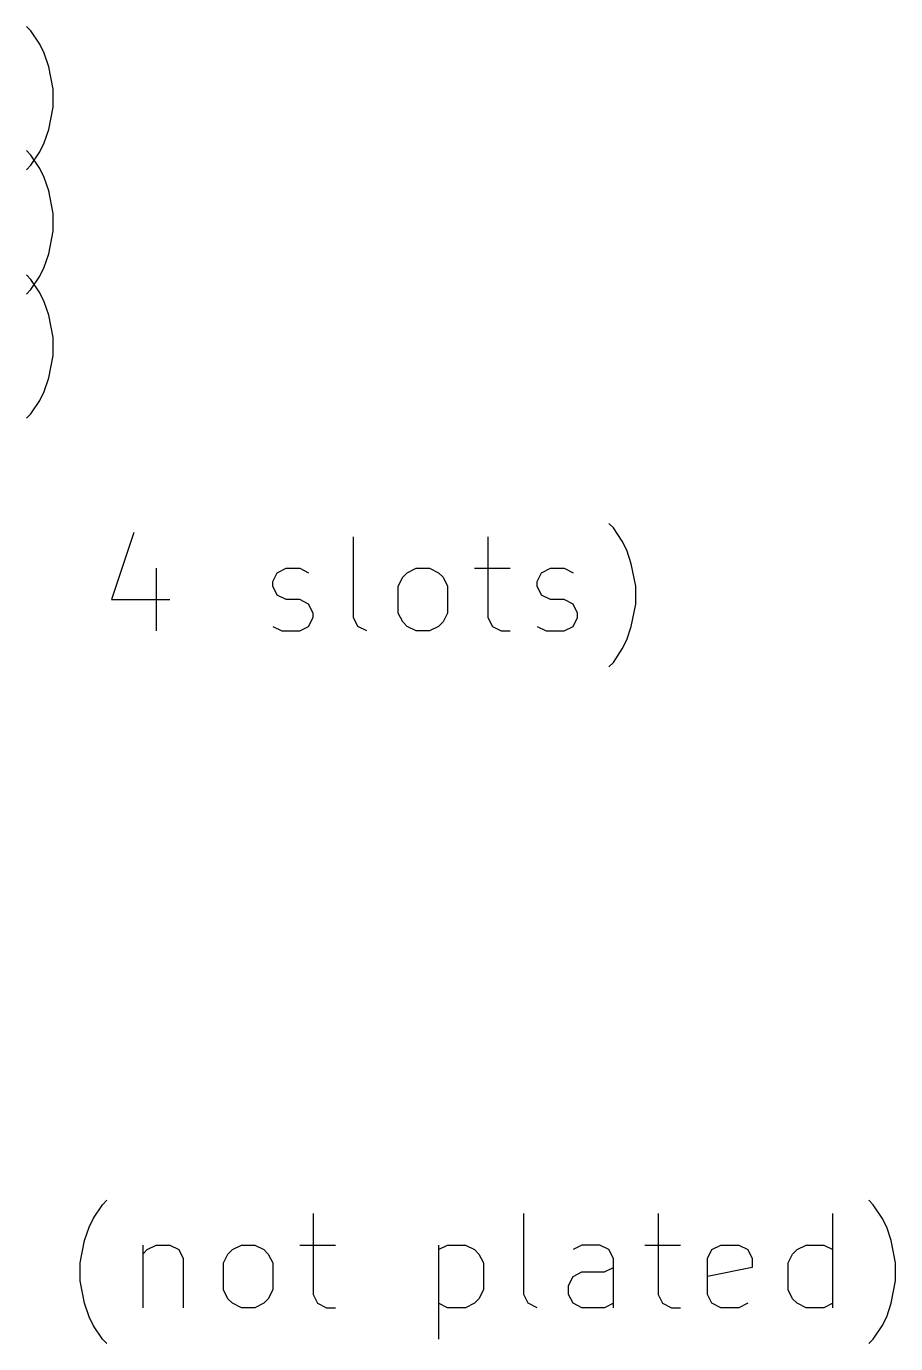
# Model space of a CAD drawing. Extents: x 112 to 184, y -158 to -48.
# Drawn here: x 165.13 to 183.6, y -158.12 to -130.13 of the extents above; entities that cross this region are included whole.
import ezdxf

# ---------------------------------------------------------------- set-up
doc = ezdxf.new("R2010")
doc.units = 0
doc.layers.add('BLACK', color=7, linetype='CONTINUOUS')

msp = doc.modelspace()

# ---------------------------------------------------------------- linework, layer by layer
at = {"layer": 'BLACK', "linetype": 'CONTINUOUS'}
for p, q in [((165.22296, -130.224463), (165.127722, -130.129225)), ((165.413436, -130.510178), (165.22296, -130.224463)), ((165.508674, -130.700654), (165.413436, -130.510178)), ((165.603912, -130.986368), (165.508674, -130.700654)), ((165.69915, -131.462559), (165.603912, -130.986368)), ((165.69915, -131.843511), (165.69915, -131.462559)), ((165.603912, -132.319702), (165.69915, -131.843511)), ((165.508674, -132.605416), (165.603912, -132.319702)), ((165.413436, -132.795892), (165.508674, -132.605416)), ((165.22296, -132.864463), (165.127722, -132.769225)), ((165.22296, -133.081606), (165.413436, -132.795892)), ((165.413436, -133.150178), (165.22296, -132.864463)), ((165.127722, -133.176844), (165.22296, -133.081606)), ((165.508674, -133.340654), (165.413436, -133.150178)), ((165.603912, -133.626368), (165.508674, -133.340654)), ((165.69915, -134.102559), (165.603912, -133.626368)), ((165.69915, -134.483511), (165.69915, -134.102559)), ((165.603912, -134.959702), (165.69915, -134.483511)), ((165.508674, -135.245416), (165.603912, -134.959702)), ((165.22296, -135.504463), (165.127722, -135.409225)), ((165.22296, -135.721606), (165.413436, -135.435892)), ((165.413436, -135.435892), (165.508674, -135.245416)), ((165.127722, -135.816844), (165.22296, -135.721606)), ((165.413436, -135.790178), (165.22296, -135.504463)), ((165.508674, -135.980654), (165.413436, -135.790178)), ((165.603912, -136.266368), (165.508674, -135.980654)), ((165.69915, -136.742559), (165.603912, -136.266368)), ((165.69915, -137.123511), (165.69915, -136.742559)), ((165.603912, -137.599702), (165.69915, -137.123511)), ((165.508674, -137.885416), (165.603912, -137.599702)), ((165.413436, -138.075892), (165.508674, -137.885416)), ((165.22296, -138.361606), (165.413436, -138.075892)), ((165.127722, -138.456844), (165.22296, -138.361606)), ((177.603914, -140.784463), (177.508676, -140.689225)), ((167.413436, -140.879702), (166.937246, -142.308273)), ((172.080104, -142.689225), (172.080104, -140.97494)), ((174.937247, -140.97494), (174.937247, -142.689225)), ((177.79439, -141.070178), (177.603914, -140.784463)), ((177.889628, -141.260654), (177.79439, -141.070178)), ((177.984866, -141.546368), (177.889628, -141.260654)), ((178.080104, -142.022559), (177.984866, -141.546368)), ((167.889627, -141.641606), (167.889627, -142.97494)), ((170.365818, -141.927321), (170.461056, -141.736844)), ((170.461056, -141.736844), (170.651532, -141.641606)), ((170.651532, -141.641606), (170.937246, -141.641606)), ((170.937246, -141.641606), (171.127723, -141.736844)), ((173.032485, -142.022559), (173.127723, -141.832082)), ((173.127723, -141.832082), (173.222961, -141.736844)), ((173.222961, -141.736844), (173.413437, -141.641606)), ((173.413437, -141.641606), (173.699152, -141.641606)), ((173.699152, -141.641606), (173.889628, -141.736844)), ((173.889628, -141.736844), (173.984866, -141.832082)), ((173.984866, -141.832082), (174.080104, -142.022559)), ((174.651533, -141.641606), (175.413437, -141.641606)), ((175.984866, -141.927321), (176.080104, -141.736844)), ((176.080104, -141.736844), (176.27058, -141.641606)), ((176.27058, -141.641606), (176.556294, -141.641606)), ((176.556294, -141.641606), (176.746771, -141.736844)), ((170.365818, -142.022559), (170.365818, -141.927321)), ((170.461056, -142.213035), (170.365818, -142.022559)), ((173.032485, -142.593987), (173.032485, -142.022559)), ((174.080104, -142.022559), (174.080104, -142.593987)), ((175.984866, -142.022559), (175.984866, -141.927321)), ((176.080104, -142.213035), (175.984866, -142.022559)), ((178.080104, -142.403511), (178.080104, -142.022559)), ((166.937246, -142.308273), (168.175341, -142.308273)), ((170.651532, -142.308273), (170.461056, -142.213035)), ((170.937246, -142.308273), (170.651532, -142.308273)), ((171.127723, -142.403511), (170.937246, -142.308273)), ((171.222961, -142.593987), (171.127723, -142.403511)), ((176.27058, -142.308273), (176.080104, -142.213035)), ((176.556294, -142.308273), (176.27058, -142.308273)), ((176.746771, -142.403511), (176.556294, -142.308273)), ((176.842009, -142.593987), (176.746771, -142.403511)), ((177.984866, -142.879702), (178.080104, -142.403511)), ((171.127723, -142.879702), (171.222961, -142.689225)), ((171.222961, -142.689225), (171.222961, -142.593987)), ((172.175342, -142.879702), (172.080104, -142.689225)), ((173.127723, -142.784463), (173.032485, -142.593987)), ((174.080104, -142.593987), (173.984866, -142.784463)), ((174.937247, -142.689225), (175.032485, -142.879702)), ((176.746771, -142.879702), (176.842009, -142.689225)), ((176.842009, -142.689225), (176.842009, -142.593987)), ((170.365818, -142.879702), (170.556294, -142.97494)), ((170.556294, -142.97494), (170.937246, -142.97494)), ((170.937246, -142.97494), (171.127723, -142.879702)), ((172.365818, -142.97494), (172.175342, -142.879702)), ((173.222961, -142.879702), (173.127723, -142.784463)), ((173.413437, -142.97494), (173.222961, -142.879702)), ((173.699152, -142.97494), (173.413437, -142.97494)), ((173.889628, -142.879702), (173.699152, -142.97494)), ((173.984866, -142.784463), (173.889628, -142.879702)), ((175.032485, -142.879702), (175.222961, -142.97494)), ((175.222961, -142.97494), (175.413437, -142.97494)), ((175.984866, -142.879702), (176.175342, -142.97494)), ((176.175342, -142.97494), (176.556294, -142.97494)), ((176.556294, -142.97494), (176.746771, -142.879702)), ((177.889628, -143.165416), (177.984866, -142.879702)), ((177.79439, -143.355892), (177.889628, -143.165416)), ((177.603914, -143.641606), (177.79439, -143.355892)), ((177.508676, -143.736844), (177.603914, -143.641606)), ((166.556293, -155.450178), (166.746769, -155.164463)), ((166.746769, -155.164463), (166.842008, -155.069225)), ((183.127723, -155.164463), (183.032485, -155.069225)), ((183.318199, -155.450178), (183.127723, -155.164463)), ((166.461055, -155.640654), (166.556293, -155.450178)), ((171.22296, -155.35494), (171.22296, -157.069225)), ((175.699151, -157.069225), (175.699151, -155.35494)), ((178.556294, -155.35494), (178.556294, -157.069225)), ((182.27058, -157.35494), (182.27058, -155.35494)), ((183.413437, -155.640654), (183.318199, -155.450178)), ((166.365817, -155.926368), (166.461055, -155.640654)), ((183.508675, -155.926368), (183.413437, -155.640654)), ((166.270579, -156.402559), (166.365817, -155.926368)), ((167.603912, -156.021606), (167.603912, -157.35494)), ((167.603912, -156.212082), (167.69915, -156.116844)), ((167.69915, -156.116844), (167.889626, -156.021606)), ((167.889626, -156.021606), (168.175341, -156.021606)), ((168.175341, -156.021606), (168.365817, -156.116844)), ((168.365817, -156.116844), (168.461055, -156.307321)), ((169.413436, -156.212082), (169.508674, -156.116844)), ((169.508674, -156.116844), (169.69915, -156.021606)), ((169.69915, -156.021606), (169.984865, -156.021606)), ((169.984865, -156.021606), (170.175341, -156.116844)), ((170.175341, -156.116844), (170.270579, -156.212082)), ((170.937246, -156.021606), (171.69915, -156.021606)), ((173.889627, -156.021606), (173.889627, -158.021606)), ((173.889627, -156.116844), (174.080103, -156.021606)), ((174.080103, -156.021606), (174.461056, -156.021606)), ((174.461056, -156.021606), (174.651532, -156.116844)), ((174.651532, -156.116844), (174.74677, -156.212082)), ((176.937246, -156.021606), (176.74677, -156.116844)), ((177.318199, -156.021606), (176.937246, -156.021606)), ((177.508675, -156.116844), (177.318199, -156.021606)), ((177.603913, -156.307321), (177.508675, -156.116844)), ((178.27058, -156.021606), (179.032484, -156.021606)), ((179.603913, -156.307321), (179.699151, -156.116844)), ((179.699151, -156.116844), (179.889627, -156.021606)), ((179.889627, -156.021606), (180.27058, -156.021606)), ((180.27058, -156.021606), (180.461056, -156.116844)), ((180.461056, -156.116844), (180.556294, -156.307321)), ((181.413437, -156.212082), (181.508675, -156.116844)), ((181.508675, -156.116844), (181.699151, -156.021606)), ((181.699151, -156.021606), (182.080104, -156.021606)), ((182.080104, -156.021606), (182.27058, -156.116844)), ((183.603913, -156.402559), (183.508675, -155.926368)), ((166.270579, -156.783511), (166.270579, -156.402559)), ((168.461055, -156.307321), (168.461055, -157.35494)), ((169.318198, -156.402559), (169.413436, -156.212082)), ((169.318198, -156.973987), (169.318198, -156.402559)), ((170.270579, -156.212082), (170.365817, -156.402559)), ((170.365817, -156.402559), (170.365817, -156.973987)), ((174.74677, -156.212082), (174.842008, -156.402559)), ((174.842008, -156.402559), (174.842008, -156.973987)), ((177.603913, -157.35494), (177.603913, -156.307321)), ((179.603913, -157.069225), (179.603913, -156.307321)), ((180.556294, -156.307321), (180.556294, -156.497797)), ((181.318199, -156.402559), (181.413437, -156.212082)), ((181.318199, -156.973987), (181.318199, -156.402559)), ((183.603913, -156.783511), (183.603913, -156.402559)), ((176.651532, -156.878749), (176.74677, -156.688273)), ((176.74677, -156.688273), (176.937246, -156.593035)), ((176.937246, -156.593035), (177.413437, -156.593035)), ((177.413437, -156.593035), (177.603913, -156.497797)), ((180.556294, -156.497797), (179.603913, -156.688273)), ((166.365817, -157.259702), (166.270579, -156.783511)), ((169.413436, -157.164463), (169.318198, -156.973987)), ((170.365817, -156.973987), (170.270579, -157.164463)), ((174.842008, -156.973987), (174.74677, -157.164463)), ((176.651532, -157.069225), (176.651532, -156.878749)), ((181.413437, -157.164463), (181.318199, -156.973987)), ((183.508675, -157.259702), (183.603913, -156.783511)), ((166.461055, -157.545416), (166.365817, -157.259702)), ((169.508674, -157.259702), (169.413436, -157.164463)), ((169.69915, -157.35494), (169.508674, -157.259702)), ((170.175341, -157.259702), (169.984865, -157.35494)), ((170.270579, -157.164463), (170.175341, -157.259702)), ((171.22296, -157.069225), (171.318198, -157.259702)), ((171.318198, -157.259702), (171.508674, -157.35494)), ((174.080103, -157.35494), (173.889627, -157.259702)), ((174.651532, -157.259702), (174.461056, -157.35494)), ((174.74677, -157.164463), (174.651532, -157.259702)), ((175.794389, -157.259702), (175.699151, -157.069225)), ((175.984865, -157.35494), (175.794389, -157.259702)), ((176.74677, -157.259702), (176.651532, -157.069225)), ((176.937246, -157.35494), (176.74677, -157.259702)), ((177.603913, -157.259702), (177.413437, -157.35494)), ((178.556294, -157.069225), (178.651532, -157.259702)), ((178.651532, -157.259702), (178.842008, -157.35494)), ((179.699151, -157.259702), (179.603913, -157.069225)), ((179.889627, -157.35494), (179.699151, -157.259702)), ((180.461056, -157.259702), (180.27058, -157.35494)), ((181.508675, -157.259702), (181.413437, -157.164463)), ((181.699151, -157.35494), (181.508675, -157.259702)), ((182.27058, -157.259702), (182.080104, -157.35494)), ((183.413437, -157.545416), (183.508675, -157.259702)), ((166.556293, -157.735892), (166.461055, -157.545416)), ((169.984865, -157.35494), (169.69915, -157.35494)), ((171.508674, -157.35494), (171.69915, -157.35494)), ((174.461056, -157.35494), (174.080103, -157.35494)), ((177.413437, -157.35494), (176.937246, -157.35494)), ((178.842008, -157.35494), (179.032484, -157.35494)), ((180.27058, -157.35494), (179.889627, -157.35494)), ((182.080104, -157.35494), (181.699151, -157.35494)), ((183.318199, -157.735892), (183.413437, -157.545416)), ((166.746769, -158.021606), (166.556293, -157.735892)), ((183.127723, -158.021606), (183.318199, -157.735892)), ((166.842008, -158.116844), (166.746769, -158.021606)), ((183.032485, -158.116844), (183.127723, -158.021606))]:
    msp.add_line(p, q, dxfattribs=at)

doc.saveas('drawing.dxf')
